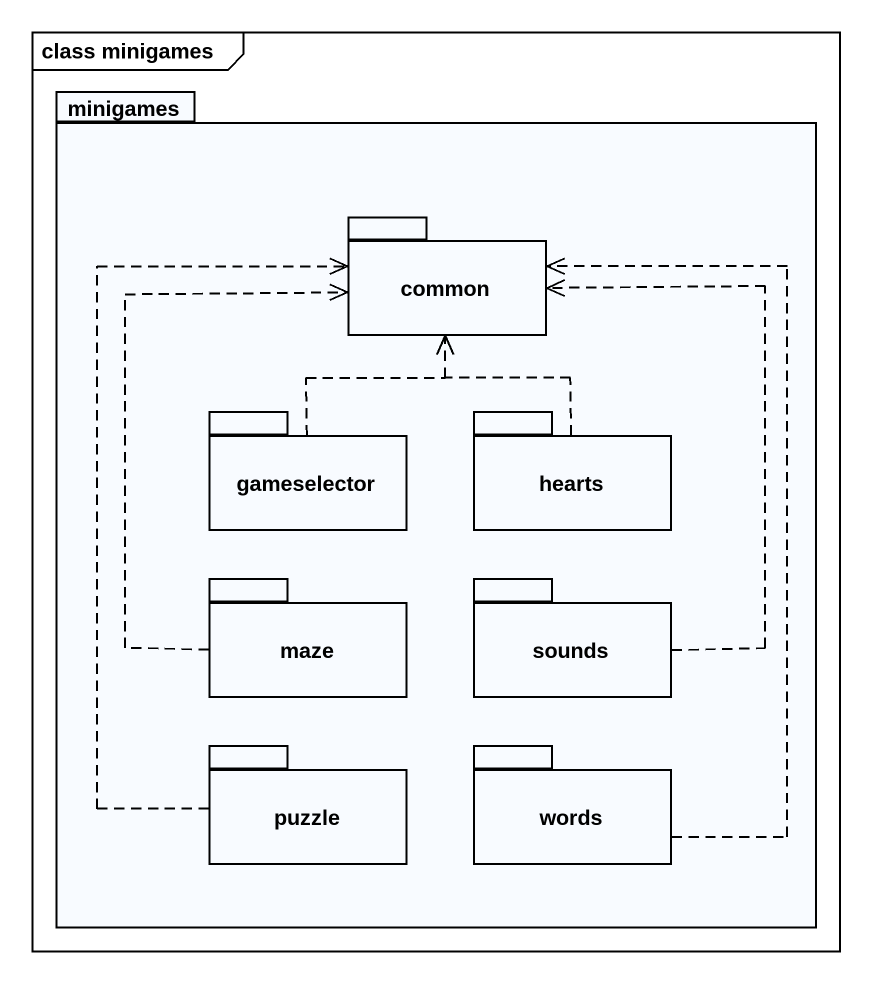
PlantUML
@startuml
mainframe class minigames
package minigames {
  package common {
  }
  package gameselector {
  }
  package hearts {
  }
  package maze {
  }
  package sounds {
  }
  package puzzle {
  }
  package words {
  }
}
gameselector .up.> common
hearts .up.> common
maze .up.> common
sounds .up.> common
puzzle .up.> common
words .up.> common
@enduml
